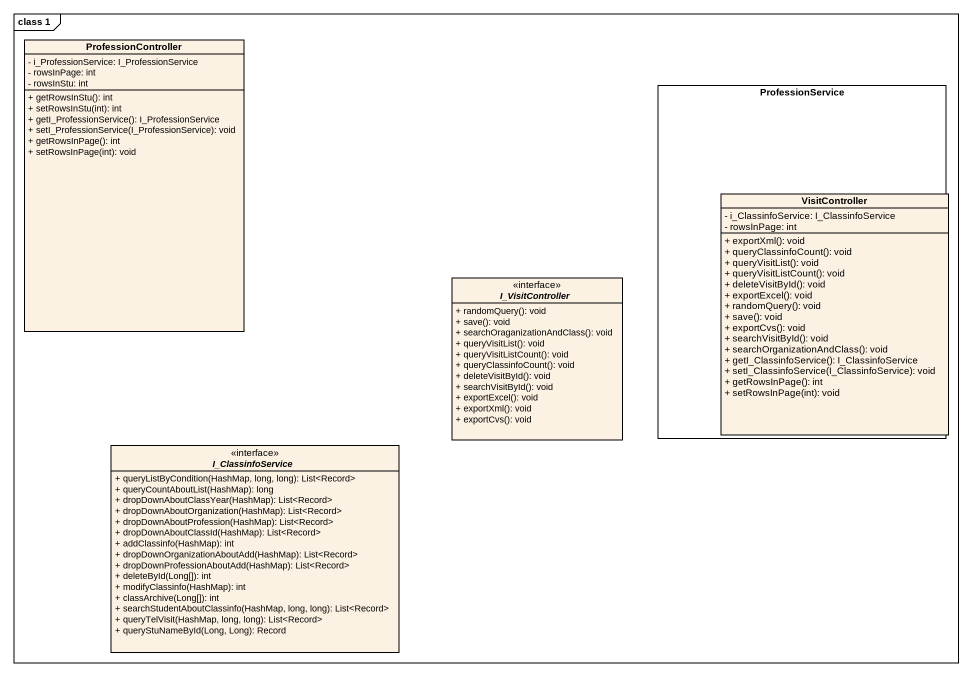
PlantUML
@startuml
mainframe class 1
hide circle
hide empty members
skinparam classAttributeIconSize 0
class ProfessionController {
  - i_ProfessionService: I_ProfessionService
  - rowsInPage: int
  - rowsInStu: int
  + getRowsInStu(): int
  + setRowsInStu(int): int
  + getI_ProfessionService(): I_ProfessionService
  + setI_ProfessionService(I_ProfessionService): void
  + getRowsInPage(): int
  + setRowsInPage(int): void
}
rectangle ProfessionService {
  class VisitController {
    - i_ClassinfoService: I_ClassinfoService
    - rowsInPage: int
    + exportXml(): void
    + queryClassinfoCount(): void
    + queryVisitList(): void
    + queryVisitListCount(): void
    + deleteVisitById(): void
    + exportExcel(): void
    + randomQuery(): void
    + save(): void
    + exportCvs(): void
    + searchVisitById(): void
    + searchOrganizationAndClass(): void
    + getI_ClassinfoService(): I_ClassinfoService
    + setI_ClassinfoService(I_ClassinfoService): void
    + getRowsInPage(): int
    + setRowsInPage(int): void
  }
}
interface I_VisitController {
  + randomQuery(): void
  + save(): void
  + searchOraganizationAndClass(): void
  + queryVisitList(): void
  + queryVisitListCount(): void
  + queryClassinfoCount(): void
  + deleteVisitById(): void
  + searchVisitById(): void
  + exportExcel(): void
  + exportXml(): void
  + exportCvs(): void
}
interface I_ClassinfoService {
  + queryListByCondition(HashMap, long, long): List<Record>
  + queryCountAboutList(HashMap): long
  + dropDownAboutClassYear(HashMap): List<Record>
  + dropDownAboutOrganization(HashMap): List<Record>
  + dropDownAboutProfession(HashMap): List<Record>
  + dropDownAboutClassId(HashMap): List<Record>
  + addClassinfo(HashMap): int
  + dropDownOrganizationAboutAdd(HashMap): List<Record>
  + dropDownProfessionAboutAdd(HashMap): List<Record>
  + deleteById(Long[]): int
  + modifyClassinfo(HashMap): int
  + classArchive(Long[]): int
  + searchStudentAboutClassinfo(HashMap, long, long): List<Record>
  + queryTelVisit(HashMap, long, long): List<Record>
  + queryStuNameById(Long, Long): Record
}
@enduml
